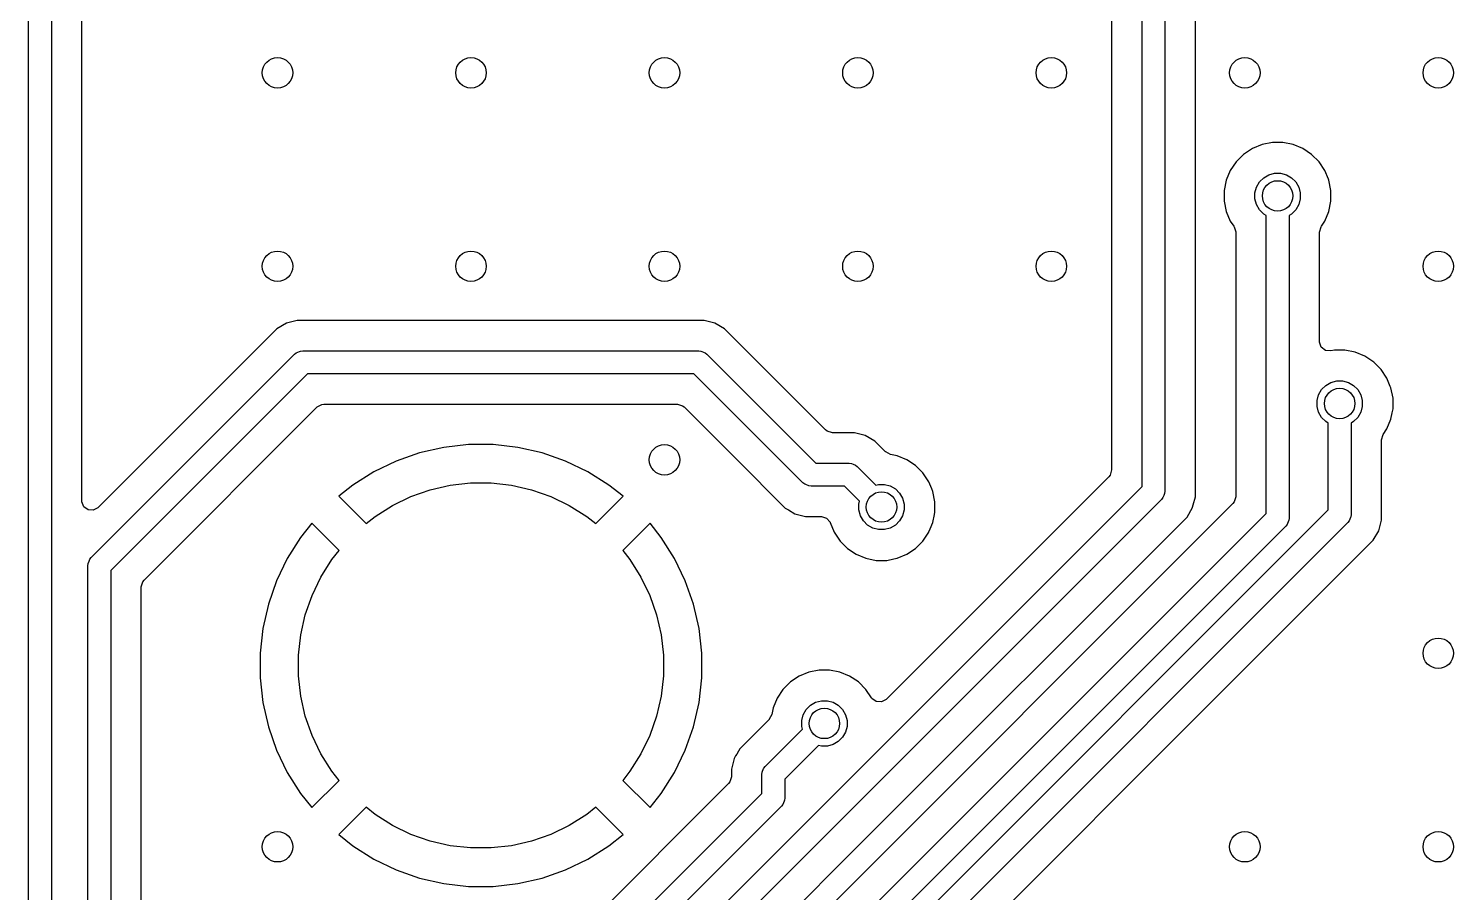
# Model space of a CAD drawing. Extents: x 2.6 to 14.2, y -9.4 to -3.8.
# Drawn here: x 4.054 to 4.791, y -7.554 to -7.108 of the extents above; entities that cross this region are included whole.
import ezdxf

# ---------------------------------------------------------------- set-up
doc = ezdxf.new("R2010")
doc.units = 0
doc.header["$MEASUREMENT"] = 0
doc.layers.add('BLACK', color=7, linetype='CONTINUOUS')

msp = doc.modelspace()

# ---------------------------------------------------------------- linework, layer by layer
at = {"layer": 'BLACK', "linetype": 'CONTINUOUS'}
for p, q in [((4.61433, -6.89277), (4.61433, -7.33582)), ((4.6301, -7.34438), (4.6301, -6.89562)), ((4.64191, -6.89807), (4.64191, -7.34682)), ((4.65768, -7.34968), (4.65768, -6.90662)), ((4.08207, -7.35187), (4.08207, -6.98999)), ((4.05449, -7.89811), (4.05449, -7.0078)), ((4.0663, -7.0078), (4.0663, -7.90056)), ((4.69746, -7.16658), (4.69214, -7.16764)), ((4.7029, -7.16658), (4.69746, -7.16658)), ((4.69746, -7.16658), (4.69746, -7.16658)), ((4.70823, -7.16764), (4.7029, -7.16658)), ((4.7029, -7.16658), (4.7029, -7.16658)), ((4.6826, -7.17274), (4.67876, -7.17658)), ((4.68712, -7.16972), (4.6826, -7.17274)), ((4.6826, -7.17274), (4.6826, -7.17274)), ((4.69214, -7.16764), (4.68712, -7.16972)), ((4.68712, -7.16972), (4.68712, -7.16972)), ((4.69214, -7.16764), (4.69214, -7.16764)), ((4.71324, -7.16972), (4.70823, -7.16764)), ((4.70823, -7.16764), (4.70823, -7.16764)), ((4.71776, -7.17274), (4.71324, -7.16972)), ((4.71324, -7.16972), (4.71324, -7.16972)), ((4.7216, -7.17658), (4.71776, -7.17274)), ((4.71776, -7.17274), (4.71776, -7.17274)), ((4.67574, -7.18109), (4.67366, -7.18611)), ((4.67876, -7.17658), (4.67574, -7.18109)), ((4.67574, -7.18109), (4.67574, -7.18109)), ((4.67876, -7.17658), (4.67876, -7.17658)), ((4.72462, -7.18109), (4.7216, -7.17658)), ((4.7216, -7.17658), (4.7216, -7.17658)), ((4.72643, -7.18547), (4.72462, -7.18109)), ((4.72462, -7.18109), (4.72462, -7.18109)), ((4.67366, -7.18611), (4.6726, -7.19144)), ((4.67366, -7.18611), (4.67366, -7.18611)), ((4.68927, -7.18964), (4.69081, -7.18697)), ((4.69081, -7.18697), (4.69299, -7.18479)), ((4.69299, -7.18479), (4.69566, -7.18325)), ((4.69566, -7.18325), (4.69864, -7.18245)), ((4.69864, -7.18245), (4.70172, -7.18245)), ((4.70172, -7.18245), (4.7047, -7.18325)), ((4.7047, -7.18325), (4.70737, -7.18479)), ((4.70737, -7.18479), (4.70955, -7.18697)), ((4.70955, -7.18697), (4.71109, -7.18964)), ((4.7267, -7.18611), (4.72643, -7.18547)), ((4.72776, -7.19144), (4.7267, -7.18611)), ((4.7267, -7.18611), (4.7267, -7.18611)), ((4.7267, -7.18611), (4.7267, -7.18611)), ((4.6726, -7.19144), (4.6726, -7.19144)), ((4.6726, -7.19144), (4.6726, -7.19687)), ((4.68847, -7.19262), (4.68927, -7.18964)), ((4.68847, -7.1957), (4.68847, -7.19262)), ((4.68927, -7.19868), (4.68847, -7.1957)), ((4.71109, -7.18964), (4.71189, -7.19262)), ((4.71189, -7.1957), (4.71109, -7.19868)), ((4.71189, -7.19262), (4.71189, -7.1957)), ((4.72776, -7.19687), (4.72776, -7.19144)), ((4.72776, -7.19144), (4.72776, -7.19144)), ((4.6726, -7.19687), (4.6726, -7.19687)), ((4.6726, -7.19687), (4.6726, -7.19687)), ((4.6726, -7.19687), (4.67366, -7.2022)), ((4.67366, -7.2022), (4.67366, -7.2022)), ((4.67366, -7.2022), (4.67574, -7.20722)), ((4.69081, -7.20135), (4.68927, -7.19868)), ((4.69299, -7.20353), (4.69081, -7.20135)), ((4.69428, -7.20427), (4.69299, -7.20353)), ((4.70737, -7.20353), (4.70609, -7.20427)), ((4.70955, -7.20135), (4.70737, -7.20353)), ((4.71109, -7.19868), (4.70955, -7.20135)), ((4.72462, -7.20722), (4.7267, -7.2022)), ((4.7267, -7.2022), (4.72776, -7.19687)), ((4.67574, -7.20722), (4.67574, -7.20722)), ((4.67574, -7.20722), (4.67574, -7.20722)), ((4.67574, -7.20722), (4.6775, -7.20985)), ((4.6775, -7.20985), (4.67769, -7.21013)), ((4.67769, -7.21013), (4.67851, -7.21276)), ((4.69428, -7.35826), (4.69428, -7.20427)), ((4.70609, -7.20427), (4.70609, -7.3607)), ((4.72185, -7.21284), (4.72263, -7.2102)), ((4.72263, -7.2102), (4.72268, -7.21013)), ((4.72268, -7.21013), (4.72287, -7.20985)), ((4.72287, -7.20985), (4.72462, -7.20722)), ((4.67851, -7.21276), (4.67851, -7.21284)), ((4.67851, -7.21284), (4.67851, -7.34971)), ((4.72185, -7.26947), (4.72185, -7.21284)), ((4.18292, -7.26281), (4.0904, -7.35532)), ((4.18786, -7.25995), (4.18292, -7.26281)), ((4.18292, -7.26281), (4.18292, -7.26281)), ((4.18924, -7.25958), (4.18786, -7.25995)), ((4.19337, -7.25848), (4.18924, -7.25958)), ((4.4038, -7.25848), (4.19337, -7.25848)), ((4.40794, -7.25958), (4.4038, -7.25848)), ((4.40932, -7.25995), (4.40794, -7.25958)), ((4.41426, -7.26281), (4.40932, -7.25995)), ((4.40932, -7.25995), (4.40932, -7.25995)), ((4.44104, -7.28959), (4.41426, -7.26281)), ((4.72186, -7.26973), (4.72185, -7.26947)), ((4.72278, -7.27233), (4.72186, -7.26973)), ((4.08693, -7.38109), (4.19205, -7.27597)), ((4.19205, -7.27597), (4.19294, -7.27524)), ((4.19294, -7.27524), (4.19455, -7.27457)), ((4.19455, -7.27457), (4.19507, -7.27436)), ((4.19507, -7.27436), (4.19623, -7.27424)), ((4.19623, -7.27424), (4.40095, -7.27424)), ((4.40095, -7.27424), (4.4021, -7.27436)), ((4.4021, -7.27436), (4.40263, -7.27457)), ((4.40263, -7.27457), (4.40423, -7.27524)), ((4.40423, -7.27524), (4.40513, -7.27597)), ((4.40513, -7.27597), (4.46146, -7.33231)), ((4.72495, -7.27402), (4.72278, -7.27233)), ((4.72769, -7.27426), (4.72495, -7.27402)), ((4.72956, -7.27389), (4.72769, -7.27426)), ((4.73499, -7.27389), (4.72956, -7.27389)), ((4.72956, -7.27389), (4.72956, -7.27389)), ((4.74032, -7.27495), (4.73499, -7.27389)), ((4.73499, -7.27389), (4.73499, -7.27389)), ((4.74533, -7.27703), (4.74032, -7.27495)), ((4.74032, -7.27495), (4.74032, -7.27495)), ((4.74534, -7.27703), (4.74533, -7.27703)), ((4.74985, -7.28005), (4.74534, -7.27703)), ((4.75369, -7.28389), (4.74985, -7.28005)), ((4.74985, -7.28005), (4.74985, -7.28005)), ((4.75671, -7.2884), (4.75369, -7.28389)), ((4.75369, -7.28389), (4.75369, -7.28389)), ((4.19867, -7.28606), (4.09701, -7.38772)), ((4.3985, -7.28606), (4.19867, -7.28606)), ((4.45484, -7.34239), (4.3985, -7.28606)), ((4.46656, -7.31511), (4.44104, -7.28959)), ((4.7229, -7.29428), (4.72508, -7.2921)), ((4.72508, -7.2921), (4.72775, -7.29056)), ((4.72775, -7.29056), (4.73073, -7.28976)), ((4.73073, -7.28976), (4.73381, -7.28976)), ((4.73381, -7.28976), (4.73679, -7.29056)), ((4.73679, -7.29056), (4.73946, -7.2921)), ((4.73946, -7.2921), (4.74164, -7.29428)), ((4.75671, -7.28841), (4.75671, -7.2884)), ((4.75845, -7.29261), (4.75671, -7.28841)), ((4.72056, -7.29993), (4.72136, -7.29695)), ((4.72136, -7.29695), (4.7229, -7.29428)), ((4.74164, -7.29428), (4.74318, -7.29695)), ((4.74318, -7.29695), (4.74398, -7.29993)), ((4.75879, -7.29342), (4.75845, -7.29261)), ((4.75985, -7.29875), (4.75879, -7.29342)), ((4.75879, -7.29342), (4.75879, -7.29342)), ((4.75879, -7.29342), (4.75879, -7.29342)), ((4.75985, -7.30418), (4.75985, -7.29875)), ((4.11421, -7.39282), (4.20377, -7.30325)), ((4.20377, -7.30325), (4.20619, -7.30193)), ((4.20619, -7.30193), (4.20723, -7.30182)), ((4.20723, -7.30182), (4.38995, -7.30182)), ((4.38995, -7.30182), (4.39259, -7.3026)), ((4.39259, -7.3026), (4.3934, -7.30325)), ((4.3934, -7.30325), (4.42042, -7.33027)), ((4.72056, -7.30301), (4.72056, -7.29993)), ((4.72136, -7.30599), (4.72056, -7.30301)), ((4.7229, -7.30866), (4.72136, -7.30599)), ((4.74318, -7.30599), (4.74164, -7.30866)), ((4.74398, -7.30301), (4.74318, -7.30599)), ((4.74398, -7.29993), (4.74398, -7.30301)), ((4.75879, -7.30951), (4.75943, -7.3063)), ((4.75943, -7.3063), (4.75985, -7.30418)), ((4.72508, -7.31084), (4.7229, -7.30866)), ((4.72637, -7.31158), (4.72508, -7.31084)), ((4.72637, -7.35639), (4.72637, -7.31158)), ((4.73946, -7.31084), (4.73818, -7.31158)), ((4.73818, -7.31158), (4.73818, -7.35884)), ((4.74164, -7.30866), (4.73946, -7.31084)), ((4.7548, -7.31739), (4.75671, -7.31453)), ((4.75671, -7.31453), (4.75879, -7.30951)), ((4.46738, -7.31577), (4.46656, -7.31511)), ((4.47002, -7.31654), (4.46738, -7.31577)), ((4.48155, -7.31654), (4.47002, -7.31654)), ((4.48361, -7.31709), (4.48155, -7.31654)), ((4.48155, -7.31654), (4.48155, -7.31654)), ((4.48566, -7.31764), (4.48361, -7.31709)), ((4.48707, -7.31802), (4.48566, -7.31764)), ((4.48566, -7.31764), (4.48566, -7.31764)), ((4.49201, -7.32087), (4.48707, -7.31802)), ((4.48707, -7.31802), (4.48707, -7.31802)), ((4.49755, -7.32642), (4.49201, -7.32087)), ((4.49201, -7.32087), (4.49201, -7.32087)), ((4.75394, -7.32015), (4.75472, -7.31751)), ((4.75394, -7.36169), (4.75394, -7.32015)), ((4.75472, -7.31751), (4.75477, -7.31744)), ((4.75477, -7.31744), (4.7548, -7.31739)), ((4.25669, -7.32696), (4.24459, -7.33119)), ((4.2692, -7.32411), (4.25669, -7.32696)), ((4.25669, -7.32696), (4.25669, -7.32696)), ((4.28194, -7.32267), (4.2692, -7.32411)), ((4.2692, -7.32411), (4.2692, -7.32411)), ((4.29476, -7.32267), (4.28194, -7.32267)), ((4.3075, -7.32411), (4.29476, -7.32267)), ((4.30751, -7.32411), (4.3075, -7.32411)), ((4.32001, -7.32696), (4.30751, -7.32411)), ((4.33211, -7.33119), (4.32001, -7.32696)), ((4.32001, -7.32696), (4.32001, -7.32696)), ((4.49761, -7.32648), (4.49755, -7.32642)), ((4.50005, -7.32775), (4.49761, -7.32648)), ((4.50348, -7.32843), (4.50005, -7.32775)), ((4.5085, -7.33051), (4.50348, -7.32843)), ((4.50348, -7.32843), (4.50348, -7.32843)), ((4.24459, -7.33119), (4.23304, -7.33676)), ((4.24459, -7.33119), (4.24459, -7.33119)), ((4.34366, -7.33676), (4.33211, -7.33119)), ((4.33211, -7.33119), (4.33211, -7.33119)), ((4.42042, -7.33027), (4.44571, -7.35556)), ((4.46146, -7.33231), (4.4787, -7.33231)), ((4.4787, -7.33231), (4.47985, -7.33242)), ((4.47985, -7.33242), (4.48073, -7.33279)), ((4.48073, -7.33279), (4.48198, -7.3333)), ((4.48198, -7.3333), (4.48288, -7.33404)), ((4.48288, -7.33404), (4.49246, -7.34363)), ((4.51302, -7.33353), (4.5085, -7.33051)), ((4.5085, -7.33051), (4.5085, -7.33051)), ((4.51686, -7.33737), (4.51302, -7.33353)), ((4.51302, -7.33353), (4.51302, -7.33353)), ((4.61433, -7.33582), (4.61356, -7.33846)), ((4.22218, -7.34358), (4.21485, -7.34942)), ((4.23304, -7.33676), (4.22218, -7.34358)), ((4.26219, -7.34605), (4.27252, -7.34369)), ((4.27252, -7.34369), (4.28305, -7.3425)), ((4.28305, -7.3425), (4.29365, -7.3425)), ((4.29365, -7.3425), (4.30418, -7.34369)), ((4.30418, -7.34369), (4.31451, -7.34605)), ((4.35452, -7.34358), (4.34366, -7.33676)), ((4.36185, -7.34942), (4.35452, -7.34358)), ((4.45573, -7.34313), (4.45484, -7.34239)), ((4.45635, -7.34338), (4.45573, -7.34313)), ((4.45786, -7.34401), (4.45635, -7.34338)), ((4.45902, -7.34412), (4.45786, -7.34401)), ((4.49246, -7.34363), (4.4939, -7.34324)), ((4.4939, -7.34324), (4.49698, -7.34324)), ((4.49698, -7.34324), (4.49996, -7.34404)), ((4.6129, -7.33928), (4.4978, -7.45438)), ((4.49996, -7.34404), (4.50263, -7.34558)), ((4.51988, -7.34189), (4.51686, -7.33737)), ((4.51686, -7.33737), (4.51686, -7.33737)), ((4.5214, -7.34557), (4.51988, -7.34189)), ((4.51988, -7.34189), (4.51988, -7.34189)), ((4.61356, -7.33846), (4.6129, -7.33928)), ((4.21485, -7.34942), (4.22896, -7.36354)), ((4.24264, -7.35414), (4.25219, -7.34955)), ((4.25219, -7.34955), (4.26219, -7.34605)), ((4.28693, -7.68754), (4.6301, -7.34438)), ((4.64018, -7.351), (4.29701, -7.69417)), ((4.31451, -7.34605), (4.32451, -7.34955)), ((4.32451, -7.34955), (4.33406, -7.35414)), ((4.34774, -7.36354), (4.36185, -7.34942)), ((4.47625, -7.34412), (4.45902, -7.34412)), ((4.48411, -7.35198), (4.47625, -7.34412)), ((4.50263, -7.34558), (4.50481, -7.34776)), ((4.50481, -7.34776), (4.50635, -7.35043)), ((4.50635, -7.35043), (4.50715, -7.35341)), ((4.52196, -7.34691), (4.5214, -7.34557)), ((4.52302, -7.35224), (4.52196, -7.34691)), ((4.52196, -7.34691), (4.52196, -7.34691)), ((4.52196, -7.34691), (4.52196, -7.34691)), ((4.64091, -7.3501), (4.64018, -7.351)), ((4.6414, -7.34894), (4.64091, -7.3501)), ((4.6418, -7.34797), (4.6414, -7.34894)), ((4.64191, -7.34682), (4.6418, -7.34797)), ((4.65658, -7.35377), (4.65768, -7.34968)), ((4.67851, -7.34971), (4.67773, -7.35234)), ((4.08208, -7.35222), (4.08207, -7.35187)), ((4.08304, -7.35479), (4.08208, -7.35222)), ((4.08525, -7.35644), (4.08304, -7.35479)), ((4.08799, -7.35664), (4.08525, -7.35644)), ((4.0904, -7.35532), (4.08799, -7.35664)), ((4.23367, -7.35978), (4.24264, -7.35414)), ((4.33406, -7.35414), (4.34303, -7.35978)), ((4.67708, -7.35316), (4.37376, -7.65647)), ((4.38693, -7.6656), (4.69428, -7.35826)), ((4.43117, -7.65158), (4.72637, -7.35639)), ((4.44571, -7.35556), (4.44571, -7.35556)), ((4.44571, -7.35556), (4.44571, -7.35556)), ((4.44571, -7.35556), (4.44727, -7.35646)), ((4.44727, -7.35646), (4.45065, -7.35841)), ((4.45065, -7.35841), (4.45616, -7.35989)), ((4.48373, -7.35341), (4.48411, -7.35198)), ((4.48373, -7.35649), (4.48373, -7.35341)), ((4.48453, -7.35947), (4.48373, -7.35649)), ((4.50715, -7.35649), (4.50635, -7.35947)), ((4.50715, -7.35341), (4.50715, -7.35649)), ((4.52278, -7.35886), (4.52302, -7.35767)), ((4.52302, -7.35767), (4.52302, -7.35224)), ((4.65335, -7.36013), (4.6562, -7.35519)), ((4.6562, -7.35519), (4.65626, -7.35496)), ((4.65626, -7.35496), (4.65658, -7.35377)), ((4.65658, -7.35377), (4.65658, -7.35377)), ((4.67773, -7.35234), (4.67708, -7.35316)), ((4.20093, -7.36334), (4.19509, -7.37067)), ((4.21504, -7.37746), (4.20093, -7.36334)), ((4.22896, -7.36354), (4.23367, -7.35978)), ((4.34303, -7.35978), (4.34774, -7.36354)), ((4.37577, -7.36334), (4.36166, -7.37746)), ((4.38161, -7.37067), (4.37577, -7.36334)), ((4.70436, -7.36488), (4.39701, -7.67223)), ((4.73645, -7.36301), (4.44126, -7.65821)), ((4.45616, -7.35989), (4.45616, -7.35989)), ((4.45616, -7.35989), (4.46187, -7.35989)), ((4.46187, -7.35989), (4.46437, -7.35989)), ((4.46437, -7.35989), (4.46701, -7.36066)), ((4.46701, -7.36066), (4.46881, -7.36274)), ((4.46881, -7.36274), (4.46888, -7.3629)), ((4.46888, -7.3629), (4.471, -7.36802)), ((4.48376, -7.52971), (4.65335, -7.36013)), ((4.48607, -7.36214), (4.48453, -7.35947)), ((4.48825, -7.36432), (4.48607, -7.36214)), ((4.49092, -7.36586), (4.48825, -7.36432)), ((4.4939, -7.36666), (4.49092, -7.36586)), ((4.49996, -7.36586), (4.49698, -7.36666)), ((4.50263, -7.36432), (4.49996, -7.36586)), ((4.50481, -7.36214), (4.50263, -7.36432)), ((4.50635, -7.35947), (4.50481, -7.36214)), ((4.52063, -7.3662), (4.52196, -7.363)), ((4.52196, -7.363), (4.52278, -7.35886)), ((4.70509, -7.36399), (4.70436, -7.36488)), ((4.70585, -7.36215), (4.70509, -7.36399)), ((4.70597, -7.36186), (4.70585, -7.36215)), ((4.70609, -7.3607), (4.70597, -7.36186)), ((4.73718, -7.36212), (4.73645, -7.36301)), ((4.73789, -7.3604), (4.73718, -7.36212)), ((4.73806, -7.35999), (4.73789, -7.3604)), ((4.73818, -7.35884), (4.73806, -7.35999)), ((4.75247, -7.3672), (4.75337, -7.36383)), ((4.75337, -7.36383), (4.75394, -7.36169)), ((4.19509, -7.37067), (4.18827, -7.38153)), ((4.38844, -7.38153), (4.38161, -7.37067)), ((4.471, -7.36802), (4.471, -7.36802)), ((4.471, -7.36802), (4.47402, -7.37253)), ((4.47402, -7.37253), (4.47402, -7.37253)), ((4.47402, -7.37253), (4.47786, -7.37637)), ((4.49698, -7.36666), (4.4939, -7.36666)), ((4.51302, -7.37637), (4.51686, -7.37253)), ((4.51686, -7.37253), (4.51988, -7.36802)), ((4.51988, -7.36802), (4.51998, -7.36777)), ((4.51998, -7.36777), (4.52063, -7.3662)), ((4.65071, -7.47105), (4.74961, -7.37215)), ((4.74961, -7.37215), (4.75247, -7.3672)), ((4.21129, -7.38216), (4.21504, -7.37746)), ((4.36166, -7.37746), (4.36541, -7.38216)), ((4.47786, -7.37637), (4.47786, -7.37637)), ((4.47786, -7.37637), (4.48237, -7.37939)), ((4.48237, -7.37939), (4.48238, -7.37939)), ((4.48238, -7.37939), (4.48739, -7.38147)), ((4.50348, -7.38147), (4.5085, -7.37939)), ((4.5085, -7.37939), (4.51302, -7.37637)), ((4.0852, -7.38527), (4.08531, -7.38412)), ((4.0852, -8.28465), (4.0852, -7.38527)), ((4.08531, -7.38412), (4.08578, -7.383)), ((4.08578, -7.383), (4.0862, -7.38199)), ((4.0862, -7.38199), (4.08693, -7.38109)), ((4.09701, -7.38772), (4.09701, -8.28465)), ((4.18827, -7.38153), (4.1827, -7.39308)), ((4.20565, -7.39114), (4.21129, -7.38216)), ((4.36541, -7.38216), (4.37105, -7.39114)), ((4.394, -7.39308), (4.38844, -7.38153)), ((4.48739, -7.38147), (4.48739, -7.38147)), ((4.48739, -7.38147), (4.48739, -7.38147)), ((4.48739, -7.38147), (4.48739, -7.38147)), ((4.48739, -7.38147), (4.49272, -7.38253)), ((4.49272, -7.38253), (4.49272, -7.38253)), ((4.49272, -7.38253), (4.49815, -7.38253)), ((4.49815, -7.38253), (4.50187, -7.38179)), ((4.50187, -7.38179), (4.50348, -7.38147)), ((4.11278, -7.39627), (4.11355, -7.39363)), ((4.11355, -7.39363), (4.11421, -7.39282)), ((4.1827, -7.39308), (4.17847, -7.40519)), ((4.1827, -7.39308), (4.1827, -7.39308)), ((4.20105, -7.40068), (4.20565, -7.39114)), ((4.37105, -7.39114), (4.37565, -7.40068)), ((4.39823, -7.40519), (4.394, -7.39308)), ((4.394, -7.39308), (4.394, -7.39308)), ((4.11278, -7.43043), (4.11278, -7.39627)), ((4.19756, -7.41068), (4.20105, -7.40068)), ((4.37565, -7.40068), (4.37915, -7.41068)), ((4.17847, -7.40519), (4.17561, -7.41769)), ((4.17847, -7.40519), (4.17847, -7.40519)), ((4.40109, -7.41769), (4.39823, -7.40519)), ((4.39823, -7.40519), (4.39823, -7.40519)), ((4.17561, -7.41769), (4.17418, -7.43043)), ((4.17561, -7.41769), (4.17561, -7.41769)), ((4.1952, -7.42102), (4.19756, -7.41068)), ((4.37915, -7.41068), (4.3815, -7.42102)), ((4.40252, -7.43043), (4.40109, -7.41769)), ((4.40109, -7.41769), (4.40109, -7.41769)), ((4.19401, -7.43154), (4.1952, -7.42102)), ((4.3815, -7.42102), (4.38269, -7.43154)), ((4.11278, -7.78966), (4.11278, -7.43043)), ((4.17418, -7.43043), (4.17418, -7.44325)), ((4.19401, -7.44214), (4.19401, -7.43154)), ((4.38269, -7.43154), (4.38269, -7.44214)), ((4.40252, -7.44325), (4.40252, -7.43043)), ((4.40252, -7.43043), (4.40252, -7.43043)), ((4.46319, -7.43922), (4.45787, -7.44028)), ((4.46863, -7.43922), (4.46319, -7.43922)), ((4.46319, -7.43922), (4.46319, -7.43922)), ((4.47396, -7.44028), (4.46863, -7.43922)), ((4.46863, -7.43922), (4.46863, -7.43922)), ((4.17418, -7.44325), (4.17561, -7.456)), ((4.1952, -7.45267), (4.19401, -7.44214)), ((4.38269, -7.44214), (4.3815, -7.45267)), ((4.40109, -7.456), (4.40252, -7.44325)), ((4.40252, -7.44325), (4.40252, -7.44325)), ((4.44833, -7.44538), (4.44449, -7.44922)), ((4.45285, -7.44236), (4.44833, -7.44538)), ((4.44833, -7.44538), (4.44833, -7.44538)), ((4.45787, -7.44028), (4.45285, -7.44236)), ((4.45285, -7.44236), (4.45285, -7.44236)), ((4.45787, -7.44028), (4.45787, -7.44028)), ((4.47897, -7.44236), (4.47396, -7.44028)), ((4.47396, -7.44028), (4.47396, -7.44028)), ((4.48349, -7.44538), (4.47897, -7.44236)), ((4.47897, -7.44236), (4.47897, -7.44236)), ((4.48733, -7.44922), (4.48349, -7.44538)), ((4.48349, -7.44538), (4.48349, -7.44538)), ((4.19756, -7.463), (4.1952, -7.45267)), ((4.3815, -7.45267), (4.37915, -7.463)), ((4.44147, -7.45374), (4.43939, -7.45875)), ((4.44449, -7.44922), (4.44147, -7.45374)), ((4.44147, -7.45374), (4.44147, -7.45374)), ((4.44449, -7.44922), (4.44449, -7.44922)), ((4.49029, -7.45364), (4.48733, -7.44922)), ((4.48733, -7.44922), (4.48733, -7.44922)), ((4.49044, -7.45385), (4.49029, -7.45364)), ((4.49264, -7.4555), (4.49044, -7.45385)), ((4.4978, -7.45438), (4.49538, -7.4557)), ((4.17561, -7.456), (4.17561, -7.456)), ((4.17561, -7.456), (4.17847, -7.4685)), ((4.39823, -7.4685), (4.40109, -7.456)), ((4.40109, -7.456), (4.40109, -7.456)), ((4.43939, -7.45876), (4.43871, -7.46219)), ((4.43939, -7.45875), (4.43939, -7.45876)), ((4.455, -7.46228), (4.45654, -7.45961)), ((4.45654, -7.45961), (4.45872, -7.45743)), ((4.45872, -7.45743), (4.46139, -7.45589)), ((4.46139, -7.45589), (4.46437, -7.45509)), ((4.46437, -7.45509), (4.46745, -7.45509)), ((4.46745, -7.45509), (4.47043, -7.45589)), ((4.47043, -7.45589), (4.4731, -7.45743)), ((4.4731, -7.45743), (4.47528, -7.45961)), ((4.47528, -7.45961), (4.47682, -7.46228)), ((4.49538, -7.4557), (4.49264, -7.4555)), ((4.17847, -7.4685), (4.17847, -7.4685)), ((4.17847, -7.4685), (4.1827, -7.4806)), ((4.20105, -7.473), (4.19756, -7.463)), ((4.37915, -7.463), (4.37565, -7.473)), ((4.394, -7.4806), (4.39823, -7.4685)), ((4.39823, -7.4685), (4.39823, -7.4685)), ((4.43737, -7.46469), (4.42214, -7.47992)), ((4.43743, -7.46462), (4.43737, -7.46469)), ((4.43871, -7.46219), (4.43743, -7.46462)), ((4.4542, -7.46526), (4.455, -7.46228)), ((4.4542, -7.46834), (4.4542, -7.46526)), ((4.45458, -7.46977), (4.4542, -7.46834)), ((4.47682, -7.46228), (4.47762, -7.46526)), ((4.47762, -7.46834), (4.47682, -7.47132)), ((4.47762, -7.46526), (4.47762, -7.46834)), ((4.20565, -7.48255), (4.20105, -7.473)), ((4.37565, -7.473), (4.37105, -7.48255)), ((4.43531, -7.48905), (4.45458, -7.46977)), ((4.4731, -7.47617), (4.47043, -7.47771)), ((4.47528, -7.47399), (4.4731, -7.47617)), ((4.47682, -7.47132), (4.47528, -7.47399)), ((4.56054, -7.56122), (4.65071, -7.47105)), ((4.1827, -7.4806), (4.1827, -7.4806)), ((4.1827, -7.4806), (4.18827, -7.49216)), ((4.21129, -7.49152), (4.20565, -7.48255)), ((4.37105, -7.48255), (4.36541, -7.49152)), ((4.38844, -7.49216), (4.394, -7.4806)), ((4.394, -7.4806), (4.394, -7.4806)), ((4.42001, -7.48362), (4.41929, -7.48486)), ((4.42057, -7.48263), (4.42001, -7.48362)), ((4.42147, -7.48109), (4.42057, -7.48263)), ((4.42214, -7.47992), (4.42147, -7.48109)), ((4.42214, -7.47992), (4.42214, -7.47992)), ((4.46294, -7.47813), (4.44539, -7.49567)), ((4.46437, -7.47851), (4.46294, -7.47813)), ((4.46745, -7.47851), (4.46437, -7.47851)), ((4.47043, -7.47771), (4.46745, -7.47851)), ((4.41889, -7.48634), (4.41781, -7.49037)), ((4.41781, -7.49037), (4.41781, -7.49037)), ((4.41781, -7.49037), (4.41781, -7.4944)), ((4.41929, -7.48486), (4.41889, -7.48634)), ((4.41929, -7.48486), (4.41929, -7.48486)), ((4.43369, -7.49207), (4.43449, -7.49015)), ((4.43449, -7.49015), (4.43457, -7.48994)), ((4.43457, -7.48994), (4.43531, -7.48905)), ((4.41638, -7.49785), (4.12111, -7.79312)), ((4.18827, -7.49216), (4.19509, -7.50302)), ((4.20093, -7.51034), (4.21504, -7.49623)), ((4.21504, -7.49623), (4.21129, -7.49152)), ((4.36541, -7.49152), (4.36166, -7.49623)), ((4.36166, -7.49623), (4.37577, -7.51034)), ((4.38161, -7.50302), (4.38844, -7.49216)), ((4.41704, -7.49703), (4.41638, -7.49785)), ((4.41781, -7.4944), (4.41704, -7.49703)), ((4.43358, -7.49323), (4.43369, -7.49207)), ((4.43358, -7.50295), (4.43358, -7.49323)), ((4.44539, -7.49567), (4.44539, -7.5054)), ((4.1244, -7.81213), (4.43358, -7.50295)), ((4.19509, -7.50302), (4.20093, -7.51034)), ((4.37577, -7.51034), (4.38161, -7.50302)), ((4.44539, -7.5054), (4.44528, -7.50655)), ((4.44366, -7.50957), (4.13448, -7.81875)), ((4.22896, -7.51015), (4.21485, -7.52426)), ((4.23367, -7.5139), (4.22896, -7.51015)), ((4.34774, -7.51015), (4.34303, -7.5139)), ((4.36185, -7.52426), (4.34774, -7.51015)), ((4.44439, -7.50868), (4.44366, -7.50957)), ((4.44508, -7.50702), (4.44439, -7.50868)), ((4.44528, -7.50655), (4.44508, -7.50702)), ((4.24264, -7.51954), (4.23367, -7.5139)), ((4.25219, -7.52414), (4.24264, -7.51954)), ((4.33406, -7.51954), (4.32451, -7.52414)), ((4.34303, -7.5139), (4.33406, -7.51954)), ((4.21485, -7.52426), (4.22218, -7.5301)), ((4.26219, -7.52764), (4.25219, -7.52414)), ((4.27252, -7.53), (4.26219, -7.52764)), ((4.31451, -7.52764), (4.30418, -7.53)), ((4.32451, -7.52414), (4.31451, -7.52764)), ((4.35452, -7.5301), (4.36185, -7.52426)), ((4.22218, -7.5301), (4.23304, -7.53693)), ((4.28305, -7.53118), (4.27252, -7.53)), ((4.29365, -7.53118), (4.28305, -7.53118)), ((4.30418, -7.53), (4.29365, -7.53118)), ((4.31421, -7.69927), (4.48376, -7.52971)), ((4.34366, -7.53693), (4.35452, -7.5301)), ((4.23304, -7.53693), (4.24459, -7.54249)), ((4.24459, -7.54249), (4.24459, -7.54249)), ((4.24459, -7.54249), (4.25669, -7.54673)), ((4.32001, -7.54673), (4.33211, -7.54249)), ((4.33211, -7.54249), (4.34366, -7.53693)), ((4.33211, -7.54249), (4.33211, -7.54249)), ((4.25669, -7.54673), (4.25669, -7.54673)), ((4.25669, -7.54673), (4.2692, -7.54958)), ((4.2692, -7.54958), (4.2692, -7.54958)), ((4.2692, -7.54958), (4.28194, -7.55102)), ((4.29476, -7.55102), (4.3075, -7.54958)), ((4.3075, -7.54958), (4.30751, -7.54958)), ((4.30751, -7.54958), (4.32001, -7.54673)), ((4.32001, -7.54673), (4.32001, -7.54673)), ((4.28194, -7.55102), (4.28194, -7.55102)), ((4.28194, -7.55102), (4.29476, -7.55102)), ((4.29476, -7.55102), (4.29476, -7.55102))]:
    msp.add_line(p, q, dxfattribs=at)
at = {"layer": 'BLACK'}
for centre in [(4.18323, -7.13054), (4.28323, -7.13054), (4.38323, -7.13054), (4.48323, -7.13054), (4.58323, -7.13054), (4.68323, -7.13054), (4.78323, -7.13054), (4.70018, -7.19416), (4.18323, -7.23054), (4.28323, -7.23054), (4.38323, -7.23054), (4.48323, -7.23054), (4.58323, -7.23054), (4.78323, -7.23054), (4.73227, -7.30147), (4.38323, -7.33054), (4.49544, -7.35495), (4.78323, -7.43054), (4.46591, -7.4668), (4.18323, -7.53054), (4.68323, -7.53054), (4.78323, -7.53054)]:
    msp.add_circle(centre, 0.00787, dxfattribs=at)

doc.saveas('drawing.dxf')
